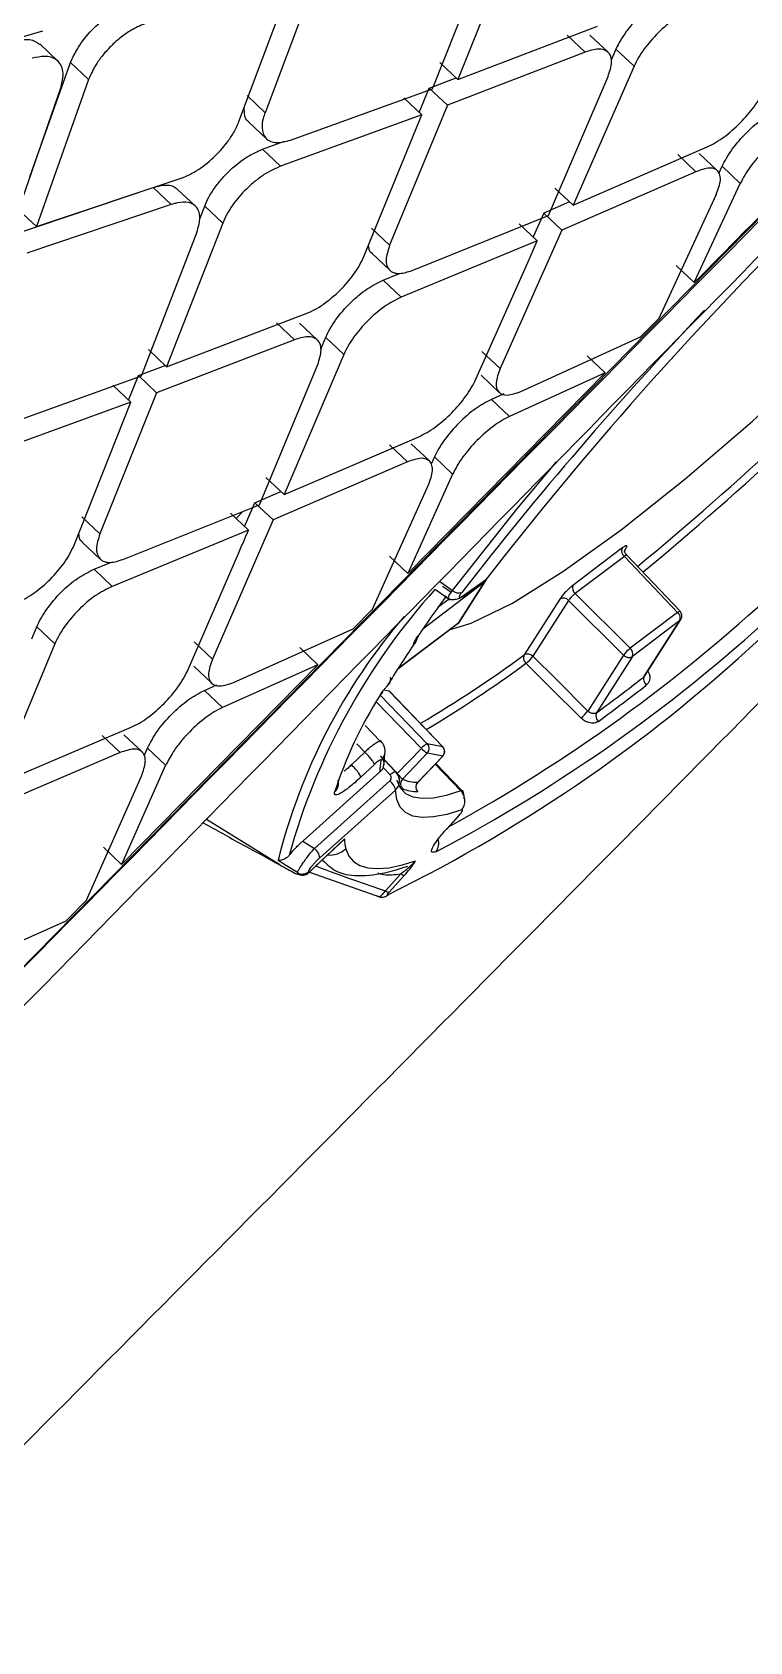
# Model space of a CAD drawing. Extents: x 400 to 501, y 484 to 634.
# Drawn here: x 413.55 to 414.176, y 584.143 to 585.549 of the extents above; entities that cross this region are included whole.
import ezdxf

# ---------------------------------------------------------------- set-up
doc = ezdxf.new("R2010")
doc.units = 0
doc.header["$MEASUREMENT"] = 0
doc.layers.add('DIM', color=3, linetype='Continuous')
doc.layers.add('GEOMETRY', color=3, linetype='Continuous', lineweight=25)

# ---------------------------------------------------------------- blocks, each defined once
blk = doc.blocks.new('2026 GRANDEE')
at = {"layer": 'GEOMETRY', "ltscale": 16}
for p, q in [((-36.4535, -11.2087), (-36.5037, -11.333)), ((-36.5259, -11.3412), (-36.4761, -11.2167)), ((-36.6947, -11.3698), (-36.6473, -11.243)), ((-36.6242, -11.2354), (-36.6719, -11.362)), ((-36.0449, -11.255), (-37.2425, -12.4734)), ((-36.9963, -11.3288), (-36.8658, -11.2905)), ((-36.5037, -11.333), (-36.3819, -11.2864)), ((-36.3925, -11.3091), (-36.4083, -11.2942)), ((-36.3726, -11.3092), (-36.3884, -11.2943)), ((-36.8527, -11.317), (-36.8685, -11.302)), ((-36.3925, -11.3091), (-36.5128, -11.3555)), ((-36.3657, -11.3065), (-36.3699, -11.3161)), ((-36.3499, -11.3214), (-36.3657, -11.3065)), ((-36.8771, -11.4181), (-36.8416, -11.3182)), ((-36.8259, -11.333), (-36.8416, -11.3182)), ((-36.5037, -11.333), (-36.5194, -11.3181)), ((-36.3499, -11.3214), (-36.4031, -11.4427)), ((-36.8946, -11.4691), (-36.8503, -11.3403)), ((-36.8259, -11.333), (-36.8715, -11.4615)), ((-36.6496, -11.386), (-36.5259, -11.3412)), ((-36.5373, -11.3617), (-36.5286, -11.3406)), ((-36.5286, -11.3406), (-36.5052, -11.3315)), ((-36.5128, -11.3555), (-36.5286, -11.3406)), ((-36.4246, -11.4518), (-36.3726, -11.3304)), ((-36.6719, -11.362), (-36.6876, -11.3471)), ((-36.5351, -11.3638), (-36.5508, -11.3489)), ((-36.5351, -11.3638), (-36.6584, -11.4088)), ((-36.5857, -11.4876), (-36.5351, -11.3638)), ((-36.5128, -11.3555), (-36.5632, -11.4778)), ((-36.6863, -11.37), (-36.6707, -11.3848)), ((-36.6742, -11.3939), (-36.655, -11.3869)), ((-36.6584, -11.4088), (-36.6742, -11.3939)), ((-36.3851, -11.435), (-36.286, -11.3918)), ((-36.3118, -11.3986), (-36.2959, -11.4136)), ((-36.2771, -11.4127), (-36.293, -11.3977)), ((-36.2759, -11.415), (-36.2731, -11.4088)), ((-36.2572, -11.4238), (-36.273, -11.4088)), ((-36.8715, -11.4615), (-36.7452, -11.4192)), ((-36.2959, -11.4136), (-36.4129, -11.4647)), ((-36.2973, -11.5104), (-36.2572, -11.4238)), ((-36.8956, -11.4699), (-36.7696, -11.4274)), ((-36.7696, -11.4274), (-36.7539, -11.4422)), ((-36.7327, -11.4436), (-36.7485, -11.4287)), ((-36.4031, -11.4427), (-36.419, -11.4278)), ((-36.4031, -11.4427), (-36.3851, -11.435)), ((-36.2781, -11.4334), (-36.3281, -11.5417)), ((-36.8715, -11.4615), (-36.8872, -11.4467)), ((-36.7539, -11.4422), (-36.8799, -11.4848)), ((-36.7289, -11.4546), (-36.7246, -11.4435)), ((-36.7089, -11.4584), (-36.7246, -11.4435)), ((-36.5435, -11.4998), (-36.4246, -11.4518)), ((-36.4287, -11.4497), (-36.4379, -11.4704)), ((-36.4062, -11.4399), (-36.4287, -11.4497)), ((-36.4129, -11.4647), (-36.4287, -11.4498)), ((-36.7314, -11.4664), (-36.7801, -11.592)), ((-36.7089, -11.4584), (-36.7578, -11.5838)), ((-36.5632, -11.4778), (-36.579, -11.4629)), ((-36.4129, -11.4647), (-36.4667, -11.5854)), ((-36.4343, -11.4738), (-36.4501, -11.4589)), ((-36.4343, -11.4738), (-36.5531, -11.5231)), ((-36.5787, -11.4848), (-36.5631, -11.4996)), ((-36.4879, -11.5947), (-36.4426, -11.4927)), ((-36.2973, -11.5104), (-36.3132, -11.4954)), ((-36.5689, -11.5082), (-36.5547, -11.5023)), ((-36.5531, -11.5231), (-36.5689, -11.5082)), ((-36.7578, -11.5838), (-36.6359, -11.5374)), ((-36.6463, -11.5603), (-36.662, -11.5454)), ((-36.6262, -11.5605), (-36.642, -11.5457)), ((-36.3281, -11.5417), (-36.3441, -11.5578)), ((-36.6463, -11.5603), (-36.7668, -11.6065)), ((-36.6233, -11.5684), (-36.6189, -11.5581)), ((-36.6031, -11.5731), (-36.6189, -11.5582)), ((-36.4486, -11.6055), (-36.3441, -11.5578)), ((-36.7578, -11.5838), (-36.7735, -11.5689)), ((-36.6031, -11.5731), (-36.6553, -11.6954)), ((-36.4667, -11.5854), (-36.4826, -11.5704)), ((-36.3909, -11.5742), (-36.375, -11.5892)), ((-36.7801, -11.592), (-36.9038, -11.6367)), ((-36.791, -11.6129), (-36.7825, -11.5916)), ((-36.7825, -11.5916), (-36.759, -11.5826)), ((-36.7668, -11.6065), (-36.7825, -11.5916)), ((-36.6768, -11.7044), (-36.6259, -11.582)), ((-36.5474, -11.7642), (-36.375, -11.5892)), ((-36.4834, -11.5913), (-36.4675, -11.6063)), ((-36.375, -11.5892), (-36.4585, -11.6273)), ((-36.7668, -11.6065), (-36.8161, -11.7298)), ((-36.789, -11.6148), (-36.8048, -11.5999)), ((-36.4636, -11.6074), (-36.4744, -11.6123)), ((-36.789, -11.6148), (-36.9124, -11.6597)), ((-36.8386, -11.7395), (-36.789, -11.6148)), ((-36.4585, -11.6273), (-36.4744, -11.6123)), ((-36.636, -11.6872), (-36.5377, -11.6449)), ((-36.5475, -11.6668), (-36.5633, -11.6519)), ((-36.5285, -11.6661), (-36.5443, -11.6512)), ((-36.524, -11.6626), (-36.5269, -11.669)), ((-36.5082, -11.6776), (-36.524, -11.6626)), ((-36.5475, -11.6668), (-36.6649, -11.7175)), ((-36.5082, -11.6776), (-36.5474, -11.7642)), ((-36.6553, -11.6954), (-36.6712, -11.6804)), ((-36.6553, -11.6954), (-36.636, -11.6872)), ((-36.5781, -11.7955), (-36.5292, -11.687)), ((-36.796, -11.7521), (-36.6768, -11.7044)), ((-36.6898, -11.7233), (-36.6807, -11.7025)), ((-36.6807, -11.7025), (-36.6581, -11.6928)), ((-36.6649, -11.7175), (-36.6807, -11.7026)), ((-36.8161, -11.7298), (-36.8319, -11.7149)), ((-36.6649, -11.7175), (-36.7179, -11.8391)), ((-36.6864, -11.7266), (-36.7022, -11.7116)), ((-36.691, -11.71), (-36.6972, -11.7163)), ((-36.6864, -11.7266), (-36.8054, -11.7756)), ((-36.8314, -11.737), (-36.8157, -11.7518)), ((-36.7391, -11.8483), (-36.6951, -11.7468)), ((-36.3604, -11.7422), (-36.4032, -11.7747)), ((-36.3582, -11.7449), (-36.357, -11.7429)), ((-36.3097, -11.7973), (-36.3562, -11.7484)), ((-36.8212, -11.7607), (-36.806, -11.7545)), ((-36.8212, -11.7607), (-36.8054, -11.7756)), ((-36.5474, -11.7642), (-36.5632, -11.7492)), ((-36.3583, -11.7494), (-36.4012, -11.7819)), ((-36.3119, -11.7983), (-36.3583, -11.7494)), ((-36.4804, -11.772), (-36.5342, -11.8129)), ((-36.5028, -11.8071), (-36.4804, -11.772)), ((-36.502, -11.8062), (-36.4795, -11.7711)), ((-36.4994, -11.7845), (-36.4806, -11.7711)), ((-36.4796, -11.7702), (-36.4984, -11.7835)), ((-36.5231, -11.7783), (-36.5105, -11.7873)), ((-36.511, -11.7865), (-36.521, -11.7941)), ((-36.4147, -11.7867), (-36.4459, -11.8354)), ((-36.407, -11.7879), (-36.4381, -11.8366)), ((-36.359, -11.8356), (-36.407, -11.7879)), ((-36.3533, -11.8296), (-36.4012, -11.7819)), ((-36.5949, -11.8126), (-36.5781, -11.7955)), ((-36.3119, -11.7983), (-36.3533, -11.8296)), ((-36.3404, -11.8537), (-36.309, -11.8045)), ((-36.8755, -11.8214), (-36.8711, -11.8108)), ((-36.8553, -11.8257), (-36.8711, -11.8109)), ((-36.6994, -11.8595), (-36.5949, -11.8126)), ((-36.5561, -11.8477), (-36.5034, -11.8077)), ((-36.5559, -11.8474), (-36.5028, -11.8071)), ((-36.3099, -11.8055), (-36.3512, -11.8368)), ((-36.3414, -11.8547), (-36.3099, -11.8055)), ((-36.8553, -11.8257), (-36.9066, -11.9488)), ((-36.7179, -11.8391), (-36.7337, -11.8241)), ((-36.6258, -11.844), (-36.6417, -11.829)), ((-36.7971, -12.0184), (-36.6258, -11.844)), ((-36.7342, -11.8452), (-36.7184, -11.8601)), ((-36.6258, -11.844), (-36.7091, -11.8814)), ((-36.359, -11.8356), (-36.3902, -11.8844)), ((-36.3512, -11.8368), (-36.3827, -11.8861)), ((-36.3405, -11.8536), (-36.3414, -11.8547)), ((-36.7249, -11.8665), (-36.714, -11.8615)), ((-36.7091, -11.8814), (-36.7249, -11.8665)), ((-36.5303, -11.913), (-36.5715, -11.8705)), ((-36.5635, -11.8672), (-36.5684, -11.8662)), ((-36.5169, -11.9156), (-36.5635, -11.8672)), ((-36.5634, -11.8673), (-36.5635, -11.8672)), ((-36.5168, -11.9157), (-36.5634, -11.8672)), ((-36.5355, -11.917), (-36.5749, -11.8763)), ((-36.8862, -11.9402), (-36.7888, -11.8986)), ((-36.5713, -11.911), (-36.5845, -11.8972)), ((-36.5714, -11.9106), (-36.5844, -11.897)), ((-36.7984, -11.9207), (-36.8142, -11.9058)), ((-36.7792, -11.9201), (-36.7951, -11.9052)), ((-36.7775, -11.9235), (-36.7745, -11.9169)), ((-36.7587, -11.9318), (-36.7745, -11.9169)), ((-36.5848, -11.9202), (-36.5918, -11.913)), ((-36.5355, -11.917), (-36.5566, -11.9389)), ((-36.5169, -11.9156), (-36.5303, -11.913)), ((-36.5169, -11.9156), (-36.5168, -11.9157)), ((-36.7984, -11.9207), (-36.9161, -11.9711)), ((-36.5848, -11.9202), (-36.5965, -11.9314)), ((-36.5765, -11.931), (-36.5882, -11.9421)), ((-36.568, -11.931), (-36.5673, -11.9212)), ((-36.5581, -11.9372), (-36.5678, -11.9271)), ((-36.5583, -11.9372), (-36.5678, -11.9274)), ((-36.5303, -11.9212), (-36.5521, -11.9439)), ((-36.5387, -11.9467), (-36.5168, -11.9238)), ((-36.5387, -11.9465), (-36.5169, -11.9239)), ((-36.5169, -11.9239), (-36.5303, -11.9212)), ((-36.501, -11.9542), (-36.5234, -11.9307)), ((-36.5, -11.9541), (-36.5228, -11.9302)), ((-36.5169, -11.9239), (-36.5168, -11.9238)), ((-36.8279, -12.0497), (-36.7798, -11.9412)), ((-36.7587, -11.9318), (-36.7971, -12.0184)), ((-36.639, -11.998), (-36.5717, -11.9376)), ((-36.6288, -12.0044), (-36.5629, -11.9454)), ((-36.5628, -11.9401), (-36.5689, -11.9338)), ((-36.624, -12.0125), (-36.5582, -11.9534)), ((-36.5385, -11.9464), (-36.5387, -11.9465)), ((-36.5383, -11.9462), (-36.5385, -11.9464)), ((-36.4986, -11.9555), (-36.4991, -11.955)), ((-36.659, -12.0188), (-36.723, -11.979)), ((-36.5136, -11.9878), (-36.5023, -11.9754)), ((-36.5134, -11.9873), (-36.5028, -11.9757)), ((-36.6345, -12.0264), (-36.6024, -11.9959)), ((-36.6338, -12.0255), (-36.6027, -11.996)), ((-36.813, -12.0034), (-36.7971, -12.0184)), ((-36.623, -12.0155), (-36.6228, -12.0156)), ((-36.6446, -12.0265), (-36.6441, -12.0266)), ((-36.633, -12.025), (-36.5702, -12.0472)), ((-36.5669, -12.0413), (-36.5535, -12.0266)), ((-36.5637, -12.0426), (-36.5503, -12.0278)), ((-36.8454, -12.0675), (-36.8279, -12.0497)), ((-36.9496, -12.114), (-36.8454, -12.0675))]:
    blk.add_line(p, q, dxfattribs=at)
at = {"layer": 'GEOMETRY', "ltscale": 16, "flags": 128}
for points in [[(-36.5111, -11.8136), (-36.492, -11.8076), (-36.4559, -11.7901), (-36.4119, -11.7627), (-36.3612, -11.7263), (-36.3056, -11.6821), (-36.2465, -11.6313), (-36.1859, -11.5755), (-36.1256, -11.5164), (-36.0674, -11.4557), (-36.0131, -11.3955), (-35.9643, -11.3373), (-35.9225, -11.2832), (-35.889, -11.2345), (-35.8648, -11.193), (-35.8506, -11.1597), (-35.8469, -11.1358)], [(-36.5084, -11.7792), (-36.4521, -11.7082), (-36.4175, -11.6669)], [(-36.3578, -11.7438), (-36.3581, -11.7443), (-36.3583, -11.7448)], [(-36.357, -11.7429), (-36.3576, -11.7435), (-36.3578, -11.7438)], [(-36.5195, -11.7712), (-36.5157, -11.774), (-36.5084, -11.7792)], [(-36.5096, -11.7809), (-36.5126, -11.7787), (-36.517, -11.7756)], [(-36.4806, -11.7711), (-36.4804, -11.7709), (-36.4796, -11.7702)], [(-36.4804, -11.772), (-36.4797, -11.7714), (-36.4795, -11.7711)], [(-36.4795, -11.7711), (-36.479, -11.7702), (-36.4788, -11.7694)], [(-36.3119, -11.7983), (-36.3112, -11.7978), (-36.3106, -11.7974), (-36.3101, -11.7972), (-36.3098, -11.7972), (-36.3097, -11.7973)], [(-36.3099, -11.8055), (-36.3092, -11.8048), (-36.309, -11.8045)], [(-36.5028, -11.8071), (-36.5033, -11.8076), (-36.5034, -11.8077)], [(-36.5028, -11.8071), (-36.5022, -11.8065), (-36.502, -11.8062)], [(-36.3962, -11.8905), (-36.423, -11.8638), (-36.4441, -11.8428)], [(-36.3902, -11.8844), (-36.417, -11.8576), (-36.4381, -11.8366)], [(-36.5628, -11.9401), (-36.5618, -11.9393), (-36.5608, -11.9386), (-36.56, -11.938), (-36.5592, -11.9375), (-36.5586, -11.9373), (-36.5582, -11.9372), (-36.5579, -11.9372), (-36.5578, -11.9375)], [(-36.501, -11.9542), (-36.5138, -11.9581), (-36.525, -11.9604), (-36.5347, -11.9609), (-36.5427, -11.9596), (-36.549, -11.9566), (-36.5537, -11.9519), (-36.5566, -11.9455), (-36.5567, -11.9449)], [(-36.5002, -11.9706), (-36.5133, -11.9747), (-36.5248, -11.9769), (-36.5347, -11.9774), (-36.5428, -11.9761), (-36.5493, -11.9731), (-36.554, -11.9683), (-36.557, -11.9617), (-36.5582, -11.9534)], [(-36.5028, -11.9757), (-36.5023, -11.9754), (-36.5021, -11.9748), (-36.5021, -11.9746)], [(-36.639, -11.998), (-36.6333, -12.0016), (-36.6288, -12.0044)], [(-36.6436, -12.0255), (-36.6531, -12.0195), (-36.6606, -12.0148)], [(-36.6015, -12.0046), (-36.5988, -12.011), (-36.5947, -12.0159), (-36.5891, -12.0194), (-36.5821, -12.0214), (-36.5738, -12.022), (-36.564, -12.0212), (-36.553, -12.0189), (-36.5406, -12.0151)]]:
    blk.add_lwpolyline(points, dxfattribs=at)
at = {"layer": 'GEOMETRY', "ltscale": 256}
for centre, radius, start, end in [((-33.8406, -13.8223), 3.343, 127.5987, 142.131), ((-33.9716, -13.7403), 3.1989, 136.4026, 142.2264), ((-38.4869, -9.1845), 3.3472, 309.7439, 315.6239), ((-38.5071, -9.1643), 3.3825, 309.7952, 315.6212), ((-36.3542, -11.7444), 0.00652, 160.7071, 230.6252), ((-36.4833, -11.7703), 0.00338, 329.5042, 358.2377), ((-36.3971, -11.7769), 0.00652, 160.707, 230.6254), ((-36.0944, -12.1645), 0.5774, 137.9843, 164.5237), ((-35.354, -12.6287), 1.4348, 143.9284, 145.764), ((-37.1698, -10.777), 1.3901, 297.7346, 313.1632), ((-37.2032, -10.7277), 1.4354, 298.8153, 312.9277), ((-36.503, -11.7734), 0.00797, 226.608, 290.8182), ((-36.5015, -11.7814), 0.00378, 284.2863, 325.3691), ((-36.4116, -11.7921), 0.00624, 42.0515, 120.1517), ((-36.1534, -12.142), 0.5229, 139.4301, 165.9219), ((-36.316, -11.8033), 0.00652, 340.7071, 50.6254), ((-36.314, -11.8013), 0.00591, 327.3821, 43.5745), ((-37.155, -10.8401), 1.3415, 296.125, 313.5419), ((-36.5439, -11.8163), 0.00638, 305.7977, 345.6333), ((-36.5069, -11.803), 0.00591, 307.1793, 327.3821), ((-35.7289, -12.3724), 0.9796, 146.1381, 148.626), ((-36.3331, -11.8547), 0.0322, 128.7573, 143.5647), ((-36.3574, -11.8347), 0.00652, 340.7071, 50.6254), ((-37.0727, -10.9851), 1.0564, 300.5083, 306.3951), ((-37.0861, -10.9711), 1.0825, 300.8344, 306.3688), ((-36.44, -11.8379), 0.00639, 156.9418, 229.87), ((-36.4428, -11.8408), 0.00624, 42.0498, 120.1517), ((-36.464, -11.8175), 0.0322, 308.1175, 323.4959), ((-36.3544, -11.8314), 0.00624, 222.0513, 300.1518), ((-37.4854, -10.3894), 1.859, 306.3789, 307.9796), ((-36.335, -11.8565), 0.00666, 163.6873, 231.0965), ((-36.2589, -12.0689), 0.3702, 147.5941, 162.1116), ((-36.5763, -11.8643), 0.00788, 307.9743, 343.342), ((-37.4935, -10.3832), 1.8758, 306.3789, 307.9796), ((-36.4161, -11.8652), 0.0322, 308.1355, 323.4976), ((-36.3768, -11.8885), 0.00642, 157.9729, 230.0943), ((-36.5243, -11.9263), 0.0146, 114.1205, 140.2381), ((-36.5192, -11.9022), 0.022, 221.9733, 239.6366), ((-36.5346, -11.9171), 0.00598, 316.1202, 43.5697), ((-36.5212, -11.9197), 0.00598, 316.1202, 43.5697), ((-36.521, -11.9197), 0.00591, 316.161, 43.8707), ((-36.5061, -11.9385), 0.0656, 170.395, 179.2247), ((-36.5781, -11.9195), 0.011, 312.3628, 357.921), ((-36.6183, -11.9473), 0.0106, 311.7658, 13.7161), ((-36.571, -11.9555), 0.013, 9.287, 51.5522), ((-36.5478, -11.9481), 0.00593, 135.3367, 223.5115), ((-36.5396, -11.9157), 0.0308, 246.1312, 271.6788), ((-36.5395, -11.9237), 0.0311, 246.1308, 271.679), ((-36.5343, -11.9506), 0.00603, 136.9899, 223.7119), ((-36.5645, -11.9947), 0.0382, 181.8671, 194.9438), ((-36.5321, -11.9999), 0.0118, 320.8428, 17.2686), ((-36.6368, -12.0146), 0.013, 9.2871, 51.5522), ((-36.6154, -11.9902), 0.02, 264.3709, 313.9634), ((-36.6446, -12.025), 0.0015, 214.7495, 274.1515), ((-36.6393, -12.0187), 0.00804, 238.1522, 313.0944), ((-36.5901, -12.0241), 0.0535, 181.4826, 182.5149), ((-36.6393, -12.0197), 0.00804, 238.1882, 313.193), ((-36.5809, -12.0232), 0.053, 181.4826, 182.5149), ((-36.5634, -12.0369), 0.00569, 231.277, 266.5302)]:
    blk.add_arc(centre, radius, start, end, dxfattribs=at)
at = {"layer": 'GEOMETRY', "ltscale": 16}
for points, knots in [([(-45.9514, -13.3107), (-45.8033, -13.0357), (-45.5087, -12.4889), (-45.1362, -11.8753), (-44.8657, -11.4533), (-44.7068, -11.2126), (-44.5423, -10.9704), (-44.3613, -10.7115), (-44.0257, -10.2469), (-43.5214, -9.5953), (-42.8346, -8.7946), (-42.1791, -8.1048), (-41.5672, -7.5146), (-41.0084, -7.0135), (-40.5326, -6.6169), (-40.1496, -6.3143), (-39.8662, -6.0981), (-39.5827, -5.8893), (-39.3147, -5.6985), (-38.9061, -5.4164), (-38.3432, -5.05), (-37.599, -4.6027), (-37.0869, -4.3272), (-36.8294, -4.1887)], [0, 0, 0, 0, 0.071478, 0.142152, 0.164219, 0.186221, 0.208164, 0.23124, 0.25853, 0.33935, 0.419742, 0.49991, 0.55706, 0.614293, 0.671682, 0.698814, 0.726004, 0.753262, 0.779402, 0.801319, 0.866902, 0.933096, 1, 1, 1, 1]), ([(-40.5003, -15.8714), (-40.4458, -15.8151), (-40.3226, -15.6877), (-40.1408, -15.4997), (-39.9651, -15.3178), (-39.8201, -15.1678), (-39.7056, -15.0492), (-39.6194, -14.9601), (-39.5502, -14.8884), (-39.4511, -14.7859), (-39.3025, -14.6322), (-39.0935, -14.416), (-38.8443, -14.1584), (-38.5644, -13.8693), (-38.2653, -13.5609), (-37.9638, -13.2506), (-37.6617, -12.9402), (-37.3313, -12.6013), (-36.9741, -12.2355), (-36.5987, -11.8519), (-36.2427, -11.4888), (-35.9145, -11.1547), (-35.6645, -10.9006), (-35.4828, -10.716), (-35.3515, -10.5826), (-35.2026, -10.4314), (-35.0272, -10.2533), (-34.826, -10.049), (-34.5993, -9.8189), (-34.359, -9.575), (-34.1941, -9.4073), (-34.113, -9.3249)], [0, 0, 0, 0, 0.025706, 0.058116, 0.085771, 0.108674, 0.126547, 0.139842, 0.14935, 0.159222, 0.186616, 0.219484, 0.257819, 0.304206, 0.351452, 0.398756, 0.44612, 0.493545, 0.553989, 0.613827, 0.669581, 0.720778, 0.767425, 0.786508, 0.805714, 0.828802, 0.856129, 0.887695, 0.922828, 0.962064, 1, 1, 1, 1]), ([(-40.3706, -15.9417), (-40.3422, -15.9148), (-40.11, -15.6952), (-39.6744, -15.2761), (-39.065, -14.6861), (-38.4575, -14.0915), (-37.8521, -13.494), (-37.249, -12.8934), (-36.6483, -12.2902), (-36.0504, -11.6845), (-35.4555, -11.0767), (-34.8652, -10.4669), (-34.4262, -10.0105), (-34.187, -9.7575), (-34.1406, -9.7083)], [0, 0, 0, 0, 0.013438, 0.10981, 0.206183, 0.302486, 0.398732, 0.494983, 0.591271, 0.687581, 0.783942, 0.880359, 0.976777, 1, 1, 1, 1]), ([(-34.6577, -9.8647), (-34.9657, -10.1728), (-35.8624, -11.0696), (-36.7516, -11.9749), (-37.3353, -12.5692)], [0, 0, 0, 0, 0.343618, 1, 1, 1, 1]), ([(-32.0826, -10.2807), (-32.4042, -10.5222), (-33.044, -11.0026), (-33.956, -11.7803), (-34.8417, -12.5767), (-35.7009, -13.3979), (-36.5348, -14.2323), (-37.3474, -15.0774), (-38.1302, -15.9429), (-38.8881, -16.8398), (-39.3585, -17.4672), (-39.595, -17.7827)], [0, 0, 0, 0, 0.113392, 0.225638, 0.337341, 0.448782, 0.560233, 0.669481, 0.778832, 0.888788, 1, 1, 1, 1]), ([(-31.6026, -10.7629), (-31.7346, -10.851), (-32.0014, -11.0291), (-32.3994, -11.3097), (-32.8003, -11.6038), (-33.2029, -11.9123), (-33.5956, -12.2261), (-34.0451, -12.6002), (-34.5554, -13.0457), (-35.1391, -13.5846), (-35.6554, -14.0878), (-36.0964, -14.5358), (-36.4532, -14.9108), (-36.7926, -15.2802), (-37.1149, -15.6435), (-37.4296, -16.0113), (-37.8042, -16.466), (-38.23, -17.0115), (-38.6902, -17.6387), (-38.9753, -18.0617), (-39.1157, -18.2701)], [0, 0, 0, 0, 0.044709, 0.090349, 0.13691, 0.184379, 0.232745, 0.277954, 0.348418, 0.422679, 0.500679, 0.550525, 0.598903, 0.645795, 0.691185, 0.735062, 0.781563, 0.856423, 0.929252, 1, 1, 1, 1]), ([(-36.3154, -11.2568), (-36.3199, -11.259), (-36.3292, -11.2636), (-36.3417, -11.274), (-36.3507, -11.2835), (-36.3568, -11.2912), (-36.3621, -11.299), (-36.3645, -11.304), (-36.3657, -11.3065)], [0, 0, 0, 0, 0.237949, 0.483213, 0.609344, 0.737488, 0.867691, 1, 1, 1, 1]), ([(-36.7751, -11.2838), (-36.7794, -11.2854), (-36.7864, -11.2882), (-36.7968, -11.2953), (-36.8056, -11.3028), (-36.8134, -11.3114), (-36.8209, -11.3217), (-36.824, -11.3287), (-36.8259, -11.333)], [0, 0, 0, 0, 0.208799, 0.344289, 0.50023, 0.652846, 0.787153, 1, 1, 1, 1]), ([(-36.2996, -11.2717), (-36.3044, -11.2741), (-36.314, -11.2789), (-36.329, -11.2918), (-36.3396, -11.304), (-36.3463, -11.314), (-36.3487, -11.3189), (-36.3499, -11.3214)], [0, 0, 0, 0, 0.25122, 0.499885, 0.739695, 0.867401, 1, 1, 1, 1]), ([(-36.8908, -11.2996), (-36.8859, -11.2986), (-36.8766, -11.2967), (-36.8713, -11.3005), (-36.8687, -11.3023)], [0, 0, 0, 0, 0.525903, 1, 1, 1, 1]), ([(-36.8503, -11.3403), (-36.8495, -11.3373), (-36.8479, -11.3314), (-36.8484, -11.3243), (-36.8506, -11.3189), (-36.8553, -11.3144), (-36.8632, -11.312), (-36.8714, -11.3137), (-36.8751, -11.3145)], [0, 0, 0, 0, 0.158522, 0.307519, 0.446988, 0.576929, 0.807295, 1, 1, 1, 1]), ([(-36.3726, -11.3304), (-36.3711, -11.326), (-36.3686, -11.3184), (-36.3701, -11.3125), (-36.3716, -11.3103), (-36.3732, -11.3086), (-36.3758, -11.3069), (-36.3822, -11.3059), (-36.3885, -11.3079), (-36.3925, -11.3091)], [0, 0, 0, 0, 0.249161, 0.428558, 0.491856, 0.499315, 0.64023, 0.770796, 1, 1, 1, 1]), ([(-36.1237, -11.3347), (-36.1246, -11.3356), (-36.1329, -11.344), (-36.1618, -11.3733), (-36.2188, -11.4309), (-36.2684, -11.4811), (-36.2973, -11.5104)], [0, 0, 0, 0, 0.015648, 0.142911, 0.500005, 1, 1, 1, 1]), ([(-36.286, -11.3918), (-36.2836, -11.3907), (-36.2789, -11.3884), (-36.2691, -11.3818), (-36.257, -11.3713), (-36.2465, -11.3591), (-36.2397, -11.3491), (-36.2373, -11.3443), (-36.236, -11.3418)], [0, 0, 0, 0, 0.130306, 0.25723, 0.500148, 0.739703, 0.867359, 1, 1, 1, 1]), ([(-36.6862, -11.3699), (-36.6864, -11.3697), (-36.6882, -11.3686), (-36.69, -11.3646), (-36.69, -11.3599), (-36.6901, -11.3574)], [0, 0, 0, 0, 0.061544, 0.518227, 1, 1, 1, 1]), ([(-36.6719, -11.362), (-36.6725, -11.3637), (-36.6741, -11.3684), (-36.6751, -11.3768), (-36.6726, -11.3838), (-36.6673, -11.3873), (-36.6605, -11.3888), (-36.6539, -11.3871), (-36.6496, -11.386)], [0, 0, 0, 0, 0.090752, 0.250399, 0.4995, 0.63702, 0.766441, 1, 1, 1, 1]), ([(-36.2731, -11.4088), (-36.2718, -11.4064), (-36.2694, -11.4017), (-36.2627, -11.3915), (-36.2519, -11.379), (-36.237, -11.366), (-36.2278, -11.3611), (-36.2233, -11.3586)], [0, 0, 0, 0, 0.128716, 0.256313, 0.507263, 0.754897, 1, 1, 1, 1]), ([(-36.7452, -11.4193), (-36.7402, -11.4171), (-36.7302, -11.4127), (-36.7155, -11.4004), (-36.7052, -11.3886), (-36.6984, -11.3783), (-36.696, -11.3727), (-36.6947, -11.3698)], [0, 0, 0, 0, 0.249871, 0.499496, 0.7164, 0.849971, 1, 1, 1, 1]), ([(-36.2074, -11.3736), (-36.2097, -11.3748), (-36.2143, -11.3771), (-36.224, -11.3838), (-36.2362, -11.3943), (-36.2467, -11.4066), (-36.2535, -11.4166), (-36.2559, -11.4214), (-36.2572, -11.4238)], [0, 0, 0, 0, 0.129097, 0.255613, 0.50014, 0.7412, 0.868479, 1, 1, 1, 1]), ([(-36.7246, -11.4435), (-36.7234, -11.4407), (-36.721, -11.4353), (-36.7155, -11.4269), (-36.7091, -11.4189), (-36.7, -11.4096), (-36.6877, -11.3999), (-36.6786, -11.3959), (-36.6742, -11.3939)], [0, 0, 0, 0, 0.141132, 0.277708, 0.409735, 0.537221, 0.777522, 1, 1, 1, 1]), ([(-36.6584, -11.4088), (-36.6633, -11.411), (-36.6707, -11.4143), (-36.6809, -11.4219), (-36.6904, -11.4304), (-36.6989, -11.4403), (-36.7054, -11.4505), (-36.7077, -11.4557), (-36.7089, -11.4584)], [0, 0, 0, 0, 0.245058, 0.371533, 0.500277, 0.735203, 0.863992, 1, 1, 1, 1]), ([(-36.2781, -11.4334), (-36.2765, -11.429), (-36.2746, -11.4241), (-36.2745, -11.4197), (-36.2746, -11.4166), (-36.2766, -11.412), (-36.2833, -11.4092), (-36.2917, -11.4121), (-36.2959, -11.4136)], [0, 0, 0, 0, 0.249572, 0.278589, 0.33014, 0.500412, 0.750343, 1, 1, 1, 1]), ([(-36.7696, -11.4274), (-36.7665, -11.4265), (-36.7593, -11.4246), (-36.7522, -11.4255), (-36.7494, -11.4281), (-36.7486, -11.4289)], [0, 0, 0, 0, 0.354036, 0.818067, 1, 1, 1, 1]), ([(-36.7314, -11.4664), (-36.7303, -11.4624), (-36.7281, -11.4549), (-36.7296, -11.447), (-36.7334, -11.4423), (-36.7394, -11.4399), (-36.7459, -11.4401), (-36.7512, -11.4415), (-36.7532, -11.442), (-36.7539, -11.4422)], [0, 0, 0, 0, 0.213557, 0.401949, 0.565105, 0.702961, 0.90198, 0.963686, 1, 1, 1, 1]), ([(-36.5785, -11.4845), (-36.5788, -11.4845), (-36.5812, -11.4835), (-36.5814, -11.4802), (-36.5815, -11.4773)], [0, 0, 0, 0, 0.1001727, 1, 1, 1, 1]), ([(-36.5632, -11.4778), (-36.5646, -11.4823), (-36.5675, -11.4912), (-36.5648, -11.4987), (-36.5599, -11.5019), (-36.5535, -11.5029), (-36.5473, -11.501), (-36.5435, -11.4998)], [0, 0, 0, 0, 0.249364, 0.49876, 0.646383, 0.779273, 1, 1, 1, 1]), ([(-36.4426, -11.4927), (-36.4411, -11.4892), (-36.4383, -11.4829), (-36.4355, -11.4766), (-36.4343, -11.4738)], [0, 0, 0, 0, 0.56, 1, 1, 1, 1]), ([(-36.6359, -11.5374), (-36.6334, -11.5363), (-36.6286, -11.5342), (-36.6185, -11.5278), (-36.6063, -11.5176), (-36.5959, -11.5054), (-36.5892, -11.4953), (-36.5869, -11.4902), (-36.5857, -11.4876)], [0, 0, 0, 0, 0.129482, 0.256198, 0.500349, 0.735868, 0.864475, 1, 1, 1, 1]), ([(-36.6189, -11.5581), (-36.6178, -11.5556), (-36.6154, -11.5506), (-36.6086, -11.5402), (-36.5978, -11.5277), (-36.5828, -11.5151), (-36.5735, -11.5105), (-36.5689, -11.5082)], [0, 0, 0, 0, 0.131496, 0.26118, 0.514007, 0.760164, 1, 1, 1, 1]), ([(-36.5531, -11.5231), (-36.5579, -11.5255), (-36.5675, -11.5303), (-36.5825, -11.5432), (-36.593, -11.5555), (-36.5996, -11.5656), (-36.602, -11.5705), (-36.6031, -11.5731)], [0, 0, 0, 0, 0.251581, 0.499794, 0.740616, 0.868107, 1, 1, 1, 1]), ([(-36.6259, -11.582), (-36.6245, -11.5775), (-36.6218, -11.5687), (-36.6245, -11.5613), (-36.6295, -11.5582), (-36.6359, -11.5571), (-36.6423, -11.5591), (-36.6463, -11.5603)], [0, 0, 0, 0, 0.24947, 0.498908, 0.640759, 0.771706, 1, 1, 1, 1]), ([(-36.4667, -11.5854), (-36.4683, -11.5898), (-36.4714, -11.5986), (-36.4688, -11.6067), (-36.4612, -11.6098), (-36.4528, -11.6069), (-36.4486, -11.6055)], [0, 0, 0, 0, 0.249774, 0.499774, 0.749974, 1, 1, 1, 1]), ([(-36.5377, -11.6449), (-36.5354, -11.6437), (-36.5307, -11.6415), (-36.5208, -11.6349), (-36.5087, -11.6244), (-36.4983, -11.6121), (-36.4916, -11.6021), (-36.4892, -11.5972), (-36.4879, -11.5947)], [0, 0, 0, 0, 0.130312, 0.257248, 0.500169, 0.739987, 0.867574, 1, 1, 1, 1]), ([(-36.4744, -11.6123), (-36.479, -11.6148), (-36.4882, -11.6197), (-36.5031, -11.6327), (-36.5138, -11.6453), (-36.5205, -11.6554), (-36.5229, -11.6602), (-36.524, -11.6626)], [0, 0, 0, 0, 0.246208, 0.494277, 0.744894, 0.872001, 1, 1, 1, 1]), ([(-36.4585, -11.6273), (-36.4608, -11.6284), (-36.4655, -11.6308), (-36.4752, -11.6374), (-36.4873, -11.6479), (-36.4978, -11.6603), (-36.5045, -11.6703), (-36.5069, -11.6751), (-36.5082, -11.6776)], [0, 0, 0, 0, 0.12925, 0.255833, 0.500189, 0.741606, 0.868783, 1, 1, 1, 1]), ([(-36.5292, -11.687), (-36.5277, -11.6826), (-36.5255, -11.6767), (-36.5259, -11.6703), (-36.528, -11.6654), (-36.5348, -11.6625), (-36.5433, -11.6654), (-36.5475, -11.6668)], [0, 0, 0, 0, 0.249572, 0.335071, 0.500381, 0.750288, 1, 1, 1, 1]), ([(-36.8312, -11.7367), (-36.8315, -11.7366), (-36.8341, -11.7356), (-36.8342, -11.7321), (-36.8344, -11.729)], [0, 0, 0, 0, 0.095147, 1, 1, 1, 1]), ([(-36.8161, -11.7298), (-36.8175, -11.7343), (-36.8194, -11.7405), (-36.8187, -11.7472), (-36.8167, -11.7515), (-36.8124, -11.7542), (-36.8059, -11.7552), (-36.7998, -11.7533), (-36.796, -11.7521)], [0, 0, 0, 0, 0.249179, 0.338382, 0.499401, 0.649363, 0.782923, 1, 1, 1, 1]), ([(-36.6951, -11.7468), (-36.6935, -11.743), (-36.6906, -11.7363), (-36.6876, -11.7295), (-36.6864, -11.7266)], [0, 0, 0, 0, 0.56, 1, 1, 1, 1]), ([(-36.8885, -11.7896), (-36.8861, -11.7885), (-36.8812, -11.7864), (-36.8712, -11.78), (-36.859, -11.7697), (-36.8486, -11.7575), (-36.8421, -11.7473), (-36.8398, -11.7422), (-36.8386, -11.7395)], [0, 0, 0, 0, 0.13016, 0.257087, 0.500234, 0.736703, 0.865118, 1, 1, 1, 1]), ([(-36.357, -11.7429), (-36.3565, -11.7421), (-36.3556, -11.7404), (-36.3563, -11.7399), (-36.3579, -11.7405), (-36.3595, -11.7416), (-36.3604, -11.7422)], [0, 0, 0, 0, 0.277564, 0.556362, 0.779186, 1, 1, 1, 1]), ([(-36.3562, -11.7484), (-36.3567, -11.7477), (-36.3576, -11.7466), (-36.358, -11.7452), (-36.3582, -11.7449), (-36.3583, -11.7448)], [0, 0, 0, 0, 0.467501, 0.725502, 1, 1, 1, 1]), ([(-36.3563, -11.7485), (-36.3563, -11.7484), (-36.3564, -11.7482), (-36.3572, -11.7485), (-36.358, -11.7491), (-36.3583, -11.7494)], [0, 0, 0, 0, 0.231311, 0.617339, 1, 1, 1, 1]), ([(-36.8711, -11.8108), (-36.8699, -11.8083), (-36.8677, -11.8034), (-36.861, -11.793), (-36.8503, -11.7804), (-36.8353, -11.7676), (-36.8259, -11.763), (-36.8212, -11.7607)], [0, 0, 0, 0, 0.130104, 0.258805, 0.510885, 0.757849, 1, 1, 1, 1]), ([(-36.8054, -11.7756), (-36.8103, -11.778), (-36.8199, -11.7828), (-36.8349, -11.7957), (-36.8453, -11.8081), (-36.8519, -11.8183), (-36.8541, -11.8232), (-36.8553, -11.8257)], [0, 0, 0, 0, 0.252083, 0.499664, 0.741628, 0.868885, 1, 1, 1, 1]), ([(-36.4801, -11.7706), (-36.4796, -11.7702), (-36.4787, -11.7696), (-36.4783, -11.7686), (-36.4781, -11.7683)], [0, 0, 0, 0, 0.618558, 1, 1, 1, 1]), ([(-36.4032, -11.7747), (-36.4044, -11.7757), (-36.4067, -11.7776), (-36.4103, -11.7811), (-36.4131, -11.7843), (-36.4142, -11.7859), (-36.4147, -11.7867)], [0, 0, 0, 0, 0.277564, 0.556362, 0.779186, 1, 1, 1, 1]), ([(-36.512, -11.7862), (-36.5121, -11.786), (-36.5122, -11.7855), (-36.5111, -11.783), (-36.5092, -11.7803), (-36.5084, -11.7792)], [0, 0, 0, 0, 0.2622779, 0.6934655, 1, 1, 1, 1]), ([(-36.5117, -11.7861), (-36.5115, -11.7863), (-36.5105, -11.787), (-36.5079, -11.7871), (-36.5042, -11.7867), (-36.5017, -11.7855), (-36.5005, -11.785)], [0, 0, 0, 0, 0.096618, 0.411938, 0.715768, 1, 1, 1, 1]), ([(-36.4984, -11.7835), (-36.499, -11.7839), (-36.5003, -11.7848), (-36.5015, -11.7853), (-36.5022, -11.7852), (-36.5024, -11.7847), (-36.502, -11.7836), (-36.5012, -11.7823), (-36.5005, -11.7813), (-36.5001, -11.7808)], [0, 0, 0, 0, 0.158156, 0.318394, 0.46963, 0.604217, 0.75712, 0.886502, 1, 1, 1, 1]), ([(-36.4012, -11.7819), (-36.4018, -11.7824), (-36.403, -11.7833), (-36.4048, -11.7851), (-36.4062, -11.7867), (-36.4067, -11.7875), (-36.407, -11.7879)], [0, 0, 0, 0, 0.2775565, 0.5563166, 0.77913, 1, 1, 1, 1]), ([(-36.5399, -11.8232), (-36.5397, -11.8229), (-36.539, -11.8217), (-36.5393, -11.8212), (-36.5388, -11.8199), (-36.5381, -11.8187), (-36.5377, -11.8181)], [0, 0, 0, 0, 0.158067, 0.507291, 0.753649, 1, 1, 1, 1]), ([(-36.5423, -11.8265), (-36.5423, -11.8265), (-36.5422, -11.8264), (-36.5421, -11.8262), (-36.5421, -11.8259), (-36.5421, -11.8252), (-36.5416, -11.8238), (-36.5406, -11.8223), (-36.5401, -11.8215)], [0, 0, 0, 0, 0.025578, 0.057398, 0.105799, 0.360989, 0.665099, 1, 1, 1, 1]), ([(-36.7179, -11.8391), (-36.7194, -11.8435), (-36.7224, -11.8523), (-36.7197, -11.8605), (-36.712, -11.8638), (-36.7036, -11.8609), (-36.6994, -11.8595)], [0, 0, 0, 0, 0.249779, 0.499757, 0.749934, 1, 1, 1, 1]), ([(-36.7888, -11.8986), (-36.7864, -11.8975), (-36.7817, -11.8952), (-36.7718, -11.8886), (-36.7598, -11.8781), (-36.7493, -11.8658), (-36.7427, -11.8557), (-36.7403, -11.8508), (-36.7391, -11.8483)], [0, 0, 0, 0, 0.130735, 0.257819, 0.500174, 0.740289, 0.867803, 1, 1, 1, 1]), ([(-36.5639, -11.8603), (-36.5637, -11.8601), (-36.5632, -11.8594), (-36.5628, -11.8588), (-36.5625, -11.8584)], [0, 0, 0, 0, 0.323633, 1, 1, 1, 1]), ([(-36.3378, -11.8495), (-36.3374, -11.8503), (-36.3365, -11.8519), (-36.336, -11.8546), (-36.3362, -11.8572), (-36.3371, -11.8598), (-36.3385, -11.8611), (-36.3392, -11.8617)], [0, 0, 0, 0, 0.1718145, 0.3811254, 0.5672132, 0.7732318, 1, 1, 1, 1]), ([(-36.7745, -11.9169), (-36.7719, -11.9119), (-36.7668, -11.9021), (-36.7537, -11.8869), (-36.7389, -11.8739), (-36.7296, -11.8689), (-36.7249, -11.8665)], [0, 0, 0, 0, 0.253444, 0.504195, 0.752845, 1, 1, 1, 1]), ([(-36.5715, -11.8705), (-36.5708, -11.8694), (-36.5697, -11.8677), (-36.5675, -11.865), (-36.5662, -11.8635), (-36.5655, -11.8628), (-36.5653, -11.8625), (-36.5653, -11.8624), (-36.5652, -11.8624)], [0, 0, 0, 0, 0.458952, 0.719375, 0.915263, 0.952294, 0.979136, 1, 1, 1, 1]), ([(-36.7091, -11.8814), (-36.7115, -11.8826), (-36.7161, -11.8849), (-36.7259, -11.8915), (-36.7357, -11.9001), (-36.7448, -11.9101), (-36.7522, -11.9196), (-36.7563, -11.9275), (-36.7584, -11.9314), (-36.7587, -11.9318)], [0, 0, 0, 0, 0.129507, 0.256126, 0.499854, 0.624501, 0.773195, 0.973727, 1, 1, 1, 1]), ([(-36.3827, -11.8861), (-36.3833, -11.8863), (-36.3845, -11.8869), (-36.3867, -11.8866), (-36.3887, -11.8857), (-36.3897, -11.8848), (-36.3902, -11.8844)], [0, 0, 0, 0, 0.2726214, 0.5576796, 0.7836235, 1, 1, 1, 1]), ([(-36.3809, -11.8934), (-36.3821, -11.894), (-36.3845, -11.8953), (-36.389, -11.8948), (-36.3931, -11.8932), (-36.3952, -11.8914), (-36.3962, -11.8905)], [0, 0, 0, 0, 0.273524, 0.558533, 0.784057, 1, 1, 1, 1]), ([(-36.7798, -11.9412), (-36.7783, -11.9368), (-36.7761, -11.9307), (-36.7766, -11.9243), (-36.7788, -11.9193), (-36.7857, -11.9165), (-36.7942, -11.9193), (-36.7984, -11.9207)], [0, 0, 0, 0, 0.249565, 0.339844, 0.500377, 0.750258, 1, 1, 1, 1]), ([(-36.5704, -11.9117), (-36.5704, -11.9114), (-36.5703, -11.9107), (-36.5711, -11.9105), (-36.5723, -11.9108), (-36.5741, -11.9117), (-36.5764, -11.9132), (-36.579, -11.9152), (-36.5819, -11.9175), (-36.5838, -11.9193), (-36.5848, -11.9202)], [0, 0, 0, 0, 0.124609, 0.249297, 0.374133, 0.499079, 0.624137, 0.749304, 0.874556, 1, 1, 1, 1]), ([(-36.5672, -11.9208), (-36.5672, -11.9197), (-36.5671, -11.9175), (-36.568, -11.9146), (-36.5695, -11.9122), (-36.5711, -11.9111), (-36.5718, -11.9105)], [0, 0, 0, 0, 0.244561, 0.496656, 0.750303, 1, 1, 1, 1]), ([(-36.5965, -11.9314), (-36.5975, -11.9323), (-36.5995, -11.9342), (-36.6017, -11.9361), (-36.6027, -11.9368), (-36.6028, -11.937)], [0, 0, 0, 0, 0.4614981, 0.9226965, 1, 1, 1, 1]), ([(-36.5882, -11.9421), (-36.5884, -11.9416), (-36.5888, -11.9405), (-36.591, -11.9374), (-36.5938, -11.9342), (-36.5956, -11.9323), (-36.5965, -11.9314)], [0, 0, 0, 0, 0.270485, 0.562378, 0.78952, 1, 1, 1, 1]), ([(-36.5707, -11.9276), (-36.5708, -11.9273), (-36.5709, -11.9268), (-36.5725, -11.9276), (-36.5745, -11.9291), (-36.5758, -11.9303), (-36.5765, -11.931)], [0, 0, 0, 0, 0.279273, 0.560596, 0.781985, 1, 1, 1, 1]), ([(-36.5689, -11.9338), (-36.5686, -11.9329), (-36.568, -11.9311), (-36.5681, -11.9285), (-36.5689, -11.9259), (-36.5703, -11.9244), (-36.5712, -11.9235)], [0, 0, 0, 0, 0.195373, 0.402321, 0.626644, 1, 1, 1, 1]), ([(-36.5882, -11.9421), (-36.5919, -11.9454), (-36.5992, -11.952), (-36.6071, -11.9571), (-36.6114, -11.9582), (-36.6113, -11.9562), (-36.6112, -11.9552)], [0, 0, 0, 0, 0.280954, 0.558628, 0.778026, 1, 1, 1, 1]), ([(-36.5689, -11.9338), (-36.5693, -11.9345), (-36.57, -11.9359), (-36.5711, -11.937), (-36.5717, -11.9376)], [0, 0, 0, 0, 0.499984, 1, 1, 1, 1]), ([(-36.5629, -11.9454), (-36.5626, -11.9449), (-36.5618, -11.9441), (-36.5616, -11.9425), (-36.562, -11.9411), (-36.5625, -11.9405), (-36.5628, -11.9401)], [0, 0, 0, 0, 0.280612, 0.571051, 0.792338, 1, 1, 1, 1]), ([(-36.5582, -11.9534), (-36.5573, -11.9525), (-36.5558, -11.9508), (-36.5548, -11.948), (-36.5546, -11.9459), (-36.5546, -11.9437), (-36.5553, -11.9407), (-36.5569, -11.9386), (-36.5578, -11.9375)], [0, 0, 0, 0, 0.214725, 0.380362, 0.496669, 0.563477, 0.763408, 1, 1, 1, 1]), ([(-36.5548, -11.9474), (-36.5547, -11.9465), (-36.5545, -11.9446), (-36.555, -11.9419), (-36.5561, -11.9393), (-36.5573, -11.938), (-36.5578, -11.9373)], [0, 0, 0, 0, 0.257043, 0.514124, 0.769833, 1, 1, 1, 1]), ([(-36.5521, -11.9439), (-36.5522, -11.9437), (-36.5526, -11.9434), (-36.5538, -11.942), (-36.5553, -11.9404), (-36.5562, -11.9394), (-36.5566, -11.9389)], [0, 0, 0, 0, 0.272696, 0.557938, 0.783883, 1, 1, 1, 1]), ([(-36.4991, -11.9553), (-36.4991, -11.9549), (-36.499, -11.9543), (-36.4996, -11.9539), (-36.5005, -11.9541), (-36.501, -11.9542)], [0, 0, 0, 0, 0.290423, 0.6449306, 1, 1, 1, 1]), ([(-36.4982, -11.961), (-36.4981, -11.9604), (-36.4979, -11.958), (-36.4986, -11.9563), (-36.4992, -11.955)], [0, 0, 0, 0, 0.244073, 1, 1, 1, 1]), ([(-36.5028, -11.9757), (-36.502, -11.9748), (-36.5005, -11.9731), (-36.4995, -11.9713), (-36.4994, -11.9705), (-36.5, -11.9706), (-36.5002, -11.9706)], [0, 0, 0, 0, 0.279218, 0.560803, 0.78229, 1, 1, 1, 1]), ([(-36.7259, -11.982), (-36.7146, -11.9883), (-36.6923, -12.0007), (-36.6699, -12.0128), (-36.659, -12.0188)], [0, 0, 0, 0, 0.509242, 1, 1, 1, 1]), ([(-36.5229, -12.0074), (-36.5245, -12.0077), (-36.5276, -12.0084), (-36.5258, -12.0032), (-36.5208, -11.9958), (-36.5159, -11.9901), (-36.5134, -11.9873)], [0, 0, 0, 0, 0.281072, 0.558491, 0.778266, 1, 1, 1, 1]), ([(-36.6508, -12.0104), (-36.65, -12.0094), (-36.6483, -12.0074), (-36.6454, -12.0041), (-36.6422, -12.0009), (-36.64, -11.999), (-36.639, -11.998)], [0, 0, 0, 0, 0.247594, 0.499069, 0.748088, 1, 1, 1, 1]), ([(-36.6508, -12.0104), (-36.6514, -12.0111), (-36.6526, -12.0124), (-36.6543, -12.0133), (-36.6555, -12.014), (-36.6576, -12.0149), (-36.6593, -12.0148), (-36.6606, -12.0148)], [0, 0, 0, 0, 0.186524, 0.359645, 0.427811, 0.557385, 1, 1, 1, 1]), ([(-36.6436, -12.0255), (-36.6434, -12.025), (-36.6431, -12.0238), (-36.641, -12.0204), (-36.6383, -12.0164), (-36.6355, -12.0125), (-36.6322, -12.0083), (-36.6299, -12.0057), (-36.6288, -12.0044)], [0, 0, 0, 0, 0.163256, 0.392846, 0.532479, 0.684195, 0.842306, 1, 1, 1, 1]), ([(-36.6338, -12.0246), (-36.6338, -12.0244), (-36.6338, -12.0239), (-36.6331, -12.0227), (-36.6321, -12.0211), (-36.6305, -12.0191), (-36.6286, -12.017), (-36.6264, -12.0146), (-36.6248, -12.0132), (-36.624, -12.0125)], [0, 0, 0, 0, 0.113284, 0.24233, 0.394972, 0.529531, 0.680951, 0.841517, 1, 1, 1, 1]), ([(-36.6216, -12.0148), (-36.6176, -12.0185), (-36.608, -12.0272), (-36.5865, -12.0289), (-36.5663, -12.026), (-36.5518, -12.0212), (-36.5472, -12.0198)], [0, 0, 0, 0, 0.21089, 0.503416, 0.843996, 1, 1, 1, 1]), ([(-36.5535, -12.0266), (-36.5506, -12.0244), (-36.5455, -12.0206), (-36.542, -12.0167), (-36.5406, -12.0151)], [0, 0, 0, 0, 0.5737469, 1, 1, 1, 1]), ([(-36.5503, -12.0278), (-36.5486, -12.026), (-36.5457, -12.0227), (-36.5428, -12.0189), (-36.5413, -12.0165), (-36.5408, -12.0155), (-36.5406, -12.0151)], [0, 0, 0, 0, 0.37347, 0.667803, 0.85282, 1, 1, 1, 1]), ([(-36.659, -12.0188), (-36.6565, -12.0201), (-36.6522, -12.0225), (-36.6478, -12.0249), (-36.6459, -12.0259)], [0, 0, 0, 0, 0.560808, 1, 1, 1, 1]), ([(-36.6459, -12.0259), (-36.6455, -12.0261), (-36.6448, -12.0265), (-36.644, -12.0267), (-36.6436, -12.0267), (-36.6436, -12.0266), (-36.6436, -12.0265)], [0, 0, 0, 0, 0.279883, 0.570836, 0.793537, 1, 1, 1, 1]), ([(-36.6354, -12.0256), (-36.6353, -12.0256), (-36.6347, -12.026), (-36.634, -12.0261), (-36.6339, -12.0257), (-36.6338, -12.0255)], [0, 0, 0, 0, 0.068259, 0.519084, 1, 1, 1, 1]), ([(-36.6279, -12.0196), (-36.6166, -12.0239), (-36.5965, -12.0315), (-36.5759, -12.0383), (-36.5669, -12.0413)], [0, 0, 0, 0, 0.56193, 1, 1, 1, 1]), ([(-36.5736, -12.0259), (-36.5727, -12.0262), (-36.569, -12.0274), (-36.5621, -12.0276), (-36.5561, -12.0269), (-36.5535, -12.0266)], [0, 0, 0, 0, 0.1474353, 0.6171155, 1, 1, 1, 1]), ([(-36.5733, -12.0457), (-36.5732, -12.046), (-36.573, -12.0466), (-36.5722, -12.0467), (-36.5711, -12.046), (-36.5692, -12.0443), (-36.5677, -12.0424), (-36.5669, -12.0413)], [0, 0, 0, 0, 0.186281, 0.344628, 0.550354, 0.764241, 1, 1, 1, 1]), ([(-36.5643, -12.0445), (-36.5645, -12.0446), (-36.5649, -12.0447), (-36.565, -12.0444), (-36.5648, -12.044), (-36.5646, -12.0436), (-36.5642, -12.0432), (-36.564, -12.0428), (-36.5638, -12.0427), (-36.5637, -12.0426), (-36.5637, -12.0426)], [0, 0, 0, 0, 0.277556, 0.53623, 0.657299, 0.773234, 0.899739, 0.955644, 0.980426, 1, 1, 1, 1]), ([(-36.5746, -12.0456), (-36.5741, -12.0459), (-36.5731, -12.0466), (-36.5711, -12.047), (-36.569, -12.047), (-36.5677, -12.0466), (-36.567, -12.0464)], [0, 0, 0, 0, 0.259724, 0.5145177, 0.7622264, 1, 1, 1, 1]), ([(-36.5681, -12.0467), (-36.568, -12.0467), (-36.5672, -12.0467), (-36.5658, -12.046), (-36.5648, -12.045), (-36.5643, -12.0445)], [0, 0, 0, 0, 0.03898, 0.533053, 1, 1, 1, 1])]:
    blk.add_open_spline(points, degree=3, knots=knots, dxfattribs=at)
for points in [[(-36.8416, -11.3182), (-36.8393, -11.3131), (-36.8347, -11.3029), (-36.8217, -11.2878), (-36.8062, -11.2752), (-36.796, -11.271), (-36.7908, -11.2689)], [(-36.5423, -11.8265), (-36.5418, -11.8261), (-36.5408, -11.8253), (-36.5399, -11.8236), (-36.5395, -11.8216), (-36.5396, -11.8202), (-36.5397, -11.8195)], [(-36.5652, -11.8624), (-36.5647, -11.8619), (-36.5637, -11.861), (-36.5627, -11.8591), (-36.5622, -11.8571), (-36.5623, -11.8556), (-36.5623, -11.8549)], [(-36.5765, -11.931), (-36.5767, -11.9305), (-36.577, -11.9296), (-36.5789, -11.9269), (-36.5816, -11.9236), (-36.5838, -11.9214), (-36.5848, -11.9202)], [(-36.5002, -11.9706), (-36.4994, -11.9694), (-36.4977, -11.967), (-36.4972, -11.9624), (-36.4981, -11.9578), (-36.5, -11.9554), (-36.501, -11.9542)], [(-36.5535, -12.0266), (-36.5531, -12.0268), (-36.5524, -12.0272), (-36.5515, -12.0276), (-36.5508, -12.0279), (-36.5504, -12.0279), (-36.5503, -12.0278)]]:
    blk.add_open_spline(points, degree=3, dxfattribs=at)

msp = doc.modelspace()

# ---------------------------------------------------------------- block references
at = {"layer": 'DIM'}
msp.add_blockref('2026 GRANDEE', (450.4248, 596.8403), dxfattribs=at)

doc.saveas('drawing.dxf')
